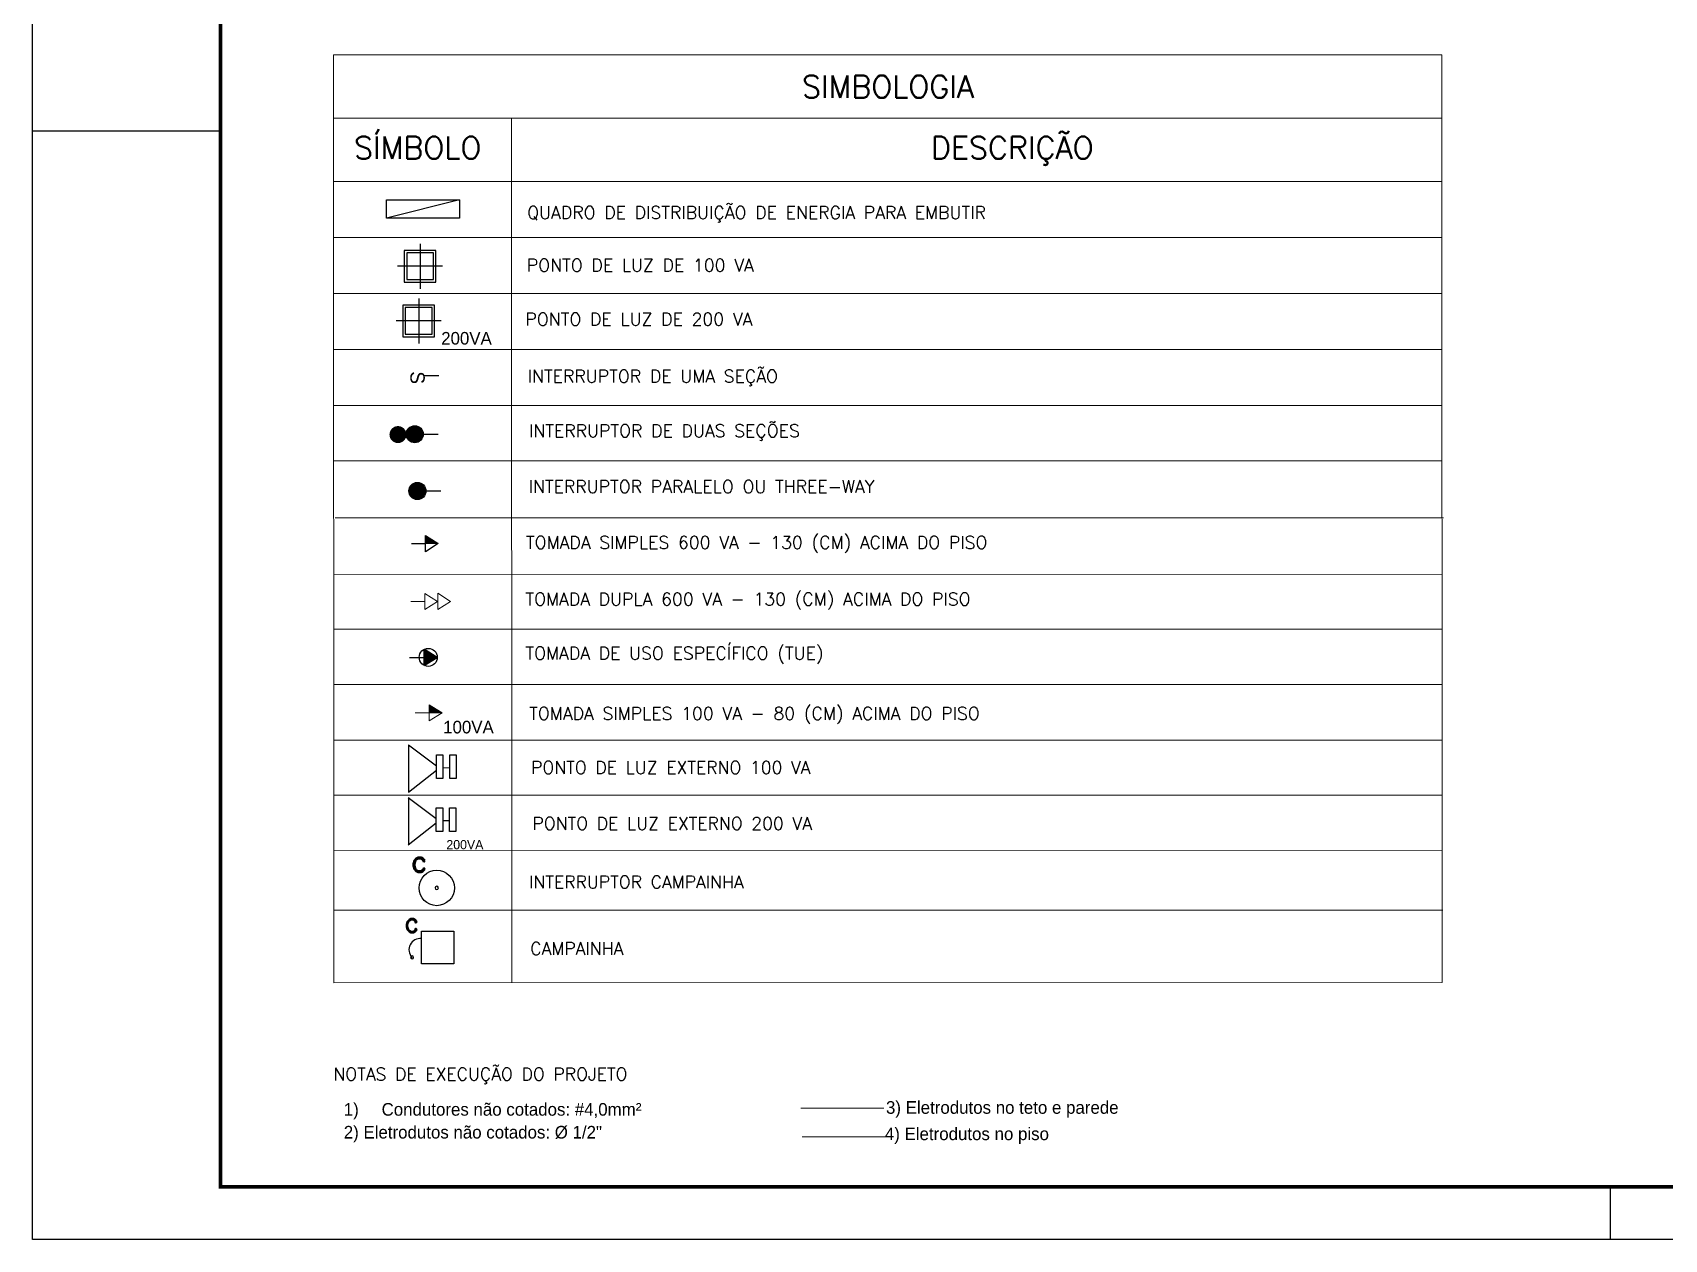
# Model space of a CAD drawing. Extents: x 419.58 to 420, y 0 to 0.295.
# Drawn here: x 419.58 to 419.7972, y 0 to 0.1605 of the extents above; entities that cross this region are included whole.
import ezdxf
from ezdxf.enums import TextEntityAlignment as Align

# ---------------------------------------------------------------- set-up
doc = ezdxf.new("R2010")
doc.units = 0
doc.header["$MEASUREMENT"] = 0
doc.linetypes.add('DASHDOT', pattern=[1, 0.5, -0.25, 0, -0.25])
doc.linetypes.add('DASHED', pattern=[1.905, 1.27, -0.635])
doc.layers.get('0').update_dxf_attribs({"linetype": 'CONTINUOUS'})
for name, color, linetype in [('08', 8, 'CONTINUOUS'), ('EE-INTERRUPTOR', 10, 'CONTINUOUS'), ('SIMBOLO', 2, 'CONTINUOUS'), ('Tomada', 10, 'CONTINUOUS')]:
    doc.layers.add(name, color=color, linetype=linetype)
for name, color, linetype, lineweight in [('A-AREA-IDEN', 32, 'CONTINUOUS', 9), ('AL2', 19, 'CONTINUOUS', 20), ('AL3', 3, 'CONTINUOUS', 30), ('AR80', 214, 'CONTINUOUS', 20)]:
    doc.layers.add(name, color=color, linetype=linetype, lineweight=lineweight)
doc.styles.add('R140', font='simplex.shx', dxfattribs={"height": 3.5})
doc.styles.add('R80', font='simplex.shx', dxfattribs={"height": 2})
doc.styles.add('ROMAND', font='Romand', dxfattribs={"height": 0.3})

# ---------------------------------------------------------------- blocks, each defined once
blk = doc.blocks.new('A$C2d1ab4d6')
for points in [[(27.33165064993955, 157.931650649939), (27.33165064993955, 27.33165064993864), (157.9316506499381, 27.33165064993864), (157.9316506499381, 157.931650649939)], [(37.33165064993955, 147.931650649939), (37.33165064993955, 37.33165064993864), (147.9316506499381, 37.33165064993864), (147.9316506499381, 147.931650649939)]]:
    blk.add_lwpolyline(points, close=True)
at = {"layer": '08', "linetype": 'DASHDOT'}
for p, q in [((92.63165064993882, 185.2633012998776), (92.63165064993882, 0)), ((185.2633012998776, 92.63165064993882), (0, 92.63165064993882))]:
    blk.add_line(p, q, dxfattribs=at)

msp = doc.modelspace()

# ---------------------------------------------------------------- hatches: boundary and pattern name
h = msp.add_hatch(color=1)
h.dxf.hatch_style = 1
h.paths.add_polyline_path([(419.6274903652606, 0.1070698145704396, 1), (419.6297547455208, 0.1070698145704396, 1)])
h = msp.add_hatch(color=1)
h.dxf.hatch_style = 1
h.paths.add_polyline_path([(419.629719810744, 0.1071219280691342, 1), (419.6319841910042, 0.1071219280691342, 1)])
at = {"true_color": 0x000000}
h = msp.add_hatch(color=18, dxfattribs=at)
h.dxf.hatch_style = 1
h.paths.add_polyline_path([(419.6300710242825, 0.09956419378257668, 1), (419.6323354045427, 0.09956419378257668, 1)])
at = {"ltscale": 50}
h = msp.add_hatch(color=1, dxfattribs=at)
h.dxf.hatch_style = 1
h.paths.add_polyline_path([(419.6322743365794, 0.09363168854472648), (419.6322743365794, 0.09255766814395136), (419.6339927692206, 0.09255766814395136)])
at = {"layer": 'AL2', "ltscale": 63}
h = msp.add_hatch(color=1, dxfattribs=at)
h.dxf.hatch_style = 1
h.paths.add_polyline_path([(419.6327709158893, 0.07112304556097178), (419.6327709158893, 0.07004902516019657), (419.6344893485305, 0.07004902516019657)])
at = {"layer": 'AL3', "ltscale": 2, "true_color": 0x139b48}
h = msp.add_hatch(color=114, dxfattribs=at)
h.dxf.hatch_style = 1
h.paths.add_polyline_path([(419.6338512688563, 0.07740774708147627), (419.6321241543145, 0.0785073542862358), (419.6321241543145, 0.07636327535036003)])

# ---------------------------------------------------------------- linework, layer by layer
for p, q in [((419.58, 5.678657544194721e-14), (419.58, 0.2950000000000568)), ((419.58, 0.1475000000000568), (419.605, 0.1475000000000568)), ((419.79, 5.681499715137761e-14), (419.79, 0.007000000000056814)), ((420, 5.684341886080801e-14), (419.58, 5.678657544194721e-14))]:
    msp.add_line(p, q)
at = {"color": 1}
for p, q in [((419.6308520008741, 0.1071219280691342), (419.6339543657828, 0.1071219280691342)), ((419.6312032144126, 0.09956419378257668), (419.6343055793213, 0.09956419378257668))]:
    msp.add_line(p, q, dxfattribs=at)
at = {"color": 1, "ltscale": 63}
for p, q in [((419.6322743365794, 0.09148364774317602), (419.6322743365794, 0.09363168854472648)), ((419.6322743365794, 0.09363168854472648), (419.6339927692206, 0.09255766814395136)), ((419.630432432804, 0.09255766814395136), (419.6322743365794, 0.09255766814395136)), ((419.6339927692206, 0.09255766814395136), (419.6322743365794, 0.09148364774317602)), ((419.6339927692206, 0.09255766814395136), (419.6322743365794, 0.09255766814395136))]:
    msp.add_line(p, q, dxfattribs=at)
at = {"const_width": 0.0005}
msp.add_lwpolyline([(419.605, 0.00700000000005679), (419.605, 0.2880000000000568), (419.993, 0.2880000000000568), (419.993, 0.007000000000056843)], close=True, dxfattribs=at)
at = {"color": 1, "elevation": -6.179225943567381e-07}
msp.add_lwpolyline([(419.6368311143249, 0.1383185775059668), (419.6368311143249, 0.1358481477098049), (419.6270902579624, 0.1358481477098049), (419.6270902579624, 0.1383185775059668)], close=True, dxfattribs=at)
msp.add_lwpolyline([(419.6368311143249, 0.1383185775059668), (419.6270902579624, 0.1358481477098049)], dxfattribs=at)
at = {"color": 1}
for centre in [(419.6308520008741, 0.1071219280691342), (419.6312032144126, 0.09956419378257668)]:
    msp.add_circle(centre, 0.001132190130090825, dxfattribs=at)
at = {"layer": 'A-AREA-IDEN', "color": 150}
msp.add_line((419.6822292453956, 0.01745498829603775), (419.6932745585288, 0.01745498829603775), dxfattribs=at)
at = {"layer": 'A-AREA-IDEN', "color": 217, "linetype": 'DASHED', "ltscale": 0.1, "true_color": 0x93278f}
msp.add_line((419.6823960875668, 0.01363582028230326), (419.6934414007, 0.01363582028230326), dxfattribs=at)
at = {"layer": 'AL2', "color": 1, "ltscale": 63}
for p, q in [((419.6303498144163, 0.08485071357114053), (419.6321840528341, 0.08485071357114053)), ((419.6321840528341, 0.08378116286659082), (419.6321840528341, 0.08592026427569002)), ((419.6321840528341, 0.08592026427569002), (419.6338953339614, 0.08485071357114053)), ((419.6338953339614, 0.08485071357114053), (419.6321840528341, 0.08378116286659082)), ((419.6339226828215, 0.08381048085696188), (419.6339226828215, 0.08594958226606109)), ((419.6339226828215, 0.08594958226606109), (419.6356339639488, 0.08488003156151148)), ((419.6356339639488, 0.08488003156151148), (419.6339226828215, 0.08381048085696188)), ((419.6309290121139, 0.07004902516019657), (419.6327709158893, 0.07004902516019657)), ((419.6327709158893, 0.06897500475942123), (419.6327709158893, 0.07112304556097178)), ((419.6327709158893, 0.07112304556097178), (419.6344893485305, 0.07004902516019657)), ((419.6344893485305, 0.07004902516019657), (419.6327709158893, 0.06897500475942123)), ((419.6344893485305, 0.07004902516019657), (419.6327709158893, 0.07004902516019657))]:
    msp.add_line(p, q, dxfattribs=at)
at = {"layer": 'AL3', "color": 114, "ltscale": 2, "true_color": 0x139b48}
for p, q in [((419.6338512688563, 0.07740774708147627), (419.6321241543145, 0.0785073542862358)), ((419.6321241543145, 0.07636327535036003), (419.6338535352899, 0.0774091177061456))]:
    msp.add_line(p, q, dxfattribs=at)
at = {"layer": 'AR80', "color": 18, "true_color": 0x000000}
for p, q in [((419.6200616596925, 0.1575735717108528), (419.6200803726319, 0.03414999978893065)), ((419.6200624610881, 0.1575719571368648), (419.7675546851631, 0.1575943192596672)), ((419.7675540425547, 0.1575950242528683), (419.7675727554942, 0.03417145233094609)), ((419.6200616596925, 0.1491472249654673), (419.7675699303821, 0.1491472249654673)), ((419.6437382316819, 0.1491472249654673), (419.6437597513271, 0.03415358995226018)), ((419.6200616596925, 0.140720878220327), (419.7675699303821, 0.140720878220327)), ((419.6200616596925, 0.1332721992246953), (419.7675407282815, 0.1332721992246953)), ((419.6200366418776, 0.1258235202290637), (419.7675157104667, 0.1258235202290637)), ((419.6200366418776, 0.1183748412334319), (419.7675157104667, 0.1183748412334319)), ((419.6200828902257, 0.1109382525347389), (419.7675619588147, 0.1109382525347389)), ((419.6200471156175, 0.1035782664643091), (419.7675261842066, 0.1035782664643091)), ((419.6202423608854, 0.09600533872427744), (419.7677709546256, 0.0959971839926928)), ((419.6200616663648, 0.08848459466494941), (419.7675902601051, 0.08847643993336467)), ((419.6200616596925, 0.08119014567500378), (419.7675407282815, 0.08119014567500378)), ((419.6200616596925, 0.07380010483186109), (419.7675407282815, 0.07380010483186109)), ((419.6200616596925, 0.0664140483221016), (419.7675699301554, 0.0664140483221016)), ((419.6200765917736, 0.05908713219218545), (419.7675556603626, 0.05908713219218545)), ((419.6200777060803, 0.05173758021493604), (419.7675699301554, 0.05175994233773857)), ((419.6201669348816, 0.04378616864799624), (419.7676591589567, 0.04380853077079865)), ((419.6200803726319, 0.03414999978893065), (419.7675725967071, 0.03417236191173307))]:
    msp.add_line(p, q, dxfattribs=at)
at = {"layer": 'AR80'}
msp.add_line((419.6200366418776, 0.1183748412334318), (419.7675157104667, 0.1183748412334318), dxfattribs=at)
at = {"layer": 'EE-INTERRUPTOR', "ltscale": 63}
for p, q in [((419.6340617936655, 0.1148724687650119), (419.6321743818144, 0.1148724687650119)), ((419.6317502262624, 0.0366580685496818), (419.6317502262624, 0.04098036483384301)), ((419.6317502262624, 0.04098036483384301), (419.6360725225466, 0.04098036483384301)), ((419.6360725225466, 0.04098036483384301), (419.6360725225466, 0.0366580685496818)), ((419.6360725225466, 0.0366580685496818), (419.6317502262624, 0.0366580685496818))]:
    msp.add_line(p, q, dxfattribs=at)
msp.add_circle((419.6337839244948, 0.04674949811622176), 0.002356157342469723, dxfattribs=at)
for centre, radius, start, end in [((419.6337839244948, 0.04674949811622176), 0.000220889750856545, 0, 180), ((419.6337839244948, 0.04674949811622176), 0.000220889750856545, 180, 0), ((419.6315605383597, 0.03854578191965448), 0.001476498851162325, 82.61872960659048, 224.2801853224536), ((419.6305034622994, 0.03751493806148475), 0.0002026076383200652, 0, 180), ((419.6305034622994, 0.03751493806148475), 0.0002026076383200652, 180, 0)]:
    msp.add_arc(centre, radius, start, end, dxfattribs=at)
at = {"layer": 'SIMBOLO', "color": 114, "ltscale": 63, "true_color": 0x139b48}
for p, q in [((419.6321241543145, 0.07636327535036003), (419.6321241543145, 0.07851168136180797)), ((419.6301592804749, 0.07741048833081483), (419.6318477438434, 0.07741048833081504)), ((419.6315670475806, 0.07741048833081504), (419.6321284401062, 0.07741048833081504))]:
    msp.add_line(p, q, dxfattribs=at)
at = {"layer": 'SIMBOLO', "color": 1}
msp.add_circle((419.6326531588097, 0.07743208035103012), 0.001198357121963414, dxfattribs=at)
at = {"layer": 'Tomada', "color": 18, "true_color": 0x000000}
for p, q in [((419.6300207891374, 0.06580702541675414), (419.6337406513753, 0.06299120583296611)), ((419.6300231236905, 0.05950445428615888), (419.6337429859284, 0.06242682645975312)), ((419.634586990686, 0.06273989019594628), (419.6355121802216, 0.06275732872089)), ((419.629997059634, 0.0587901516344363), (419.6337169218718, 0.05597433205064817)), ((419.6299993941871, 0.05248758050384095), (419.6337192564249, 0.05540995267743518)), ((419.6345632611826, 0.05572301641362844), (419.635488450718, 0.05574045493857206))]:
    msp.add_line(p, q, dxfattribs=at)
for points in [[(419.6300251664245, 0.06580165411816928), (419.6300251664245, 0.05950413404613566)], [(419.630001436921, 0.05878478033585145), (419.630001436921, 0.05248726026381784)]]:
    msp.add_lwpolyline(points, dxfattribs=at)
for points in [[(419.6337490704315, 0.06444926594043685), (419.6346044383987, 0.06444926594043685), (419.6346044383987, 0.06129215782924864), (419.6337490704315, 0.06129215782924864)], [(419.6355121802216, 0.06444926594043685), (419.6363675481887, 0.06444926594043685), (419.6363675481887, 0.06129215782924864), (419.6355121802216, 0.06129215782924864)], [(419.633725340928, 0.05743239215811902), (419.6345807088952, 0.05743239215811902), (419.6345807088952, 0.05427528404693082), (419.633725340928, 0.05427528404693082)], [(419.635488450718, 0.05743239215811902), (419.6363438186852, 0.05743239215811902), (419.6363438186852, 0.05427528404693082), (419.635488450718, 0.05427528404693082)]]:
    msp.add_lwpolyline(points, close=True, dxfattribs=at)

# ---------------------------------------------------------------- block references
at = {"xscale": 3.233239424542124e-05, "yscale": 3.233239424542124e-05, "zscale": 3.233239424542124e-05}
for p in [(419.6285722312005, 0.1264741579413876, -1.235845188713472e-06), (419.6283926011064, 0.1192023441109663, -1.235845188713472e-06)]:
    msp.add_blockref('A$C2d1ab4d6', p, dxfattribs=at)

# ---------------------------------------------------------------- texts
at = {"layer": 'A-AREA-IDEN', "attachment_point": 1}
for s, width, gutter_width, insert, char_height in [('200VA', 0.003967210508371116, 0.00837899602574732, (419.6343768302695, 0.1207206717166454), 0.001675799205149464), ('100VA', 0.003967210508371116, 0.00837899602574732, (419.6346398625614, 0.06898946049432486), 0.001675799205149464), ('200VA', 0.0029029758216541, 0.006131265991848613, (419.6350659346205, 0.05312843154252594), 0.001226253198369722)]:
    msp.add_mtext_dynamic_manual_height_columns(s, width=width, gutter_width=gutter_width, heights=[0], dxfattribs=dict(at, insert=insert, char_height=char_height))
at = {"layer": 'AR80', "color": 18, "true_color": 0x000000, "style": 'R140'}
msp.add_text('SIMBOLOGIA', height=0.002950165413793525, dxfattribs=at).set_placement((419.6938393963607, 0.1533603983381601), align=Align.MIDDLE_CENTER)
at = {"layer": 'AR80', "color": 18, "true_color": 0x000000}
for s, height, style, p in [('SÍMBOLO', 0.002950165413793525, 'R140', (419.6227847543992, 0.1437600896779023)), ('DESCRIÇÃO', 0.002950165413793525, 'R140', (419.6995718284779, 0.1437600896779023)), ('PONTO DE LUZ EXTERNO 100 VA', 0.001678793062873281, 'R80', (419.6463303220911, 0.0619374983087267)), ('PONTO DE LUZ EXTERNO 200 VA', 0.001678793062873281, 'R80', (419.646512666835, 0.05449122723805549)), ('INTERRUPTOR CAMPAINHA', 0.001678793062873281, 'R80', (419.6460677682409, 0.04670702377156205)), ('CAMPAINHA', 0.001678793062873281, 'R80', (419.6462288612425, 0.03785294847702228)), ('NOTAS DE EXECUÇÃO DO PROJETO', 0.001678793062873281, 'R80', (419.620025385165, 0.02114088510211463))]:
    msp.add_text(s, height=height, dxfattribs=dict(at, style=style)).set_placement(p)
at = {"layer": 'AR80', "color": 18, "true_color": 0x000000, "char_height": 0.001685808807882014, "attachment_point": 4, "style": 'R80'}
for s, insert, width in [('QUADRO DE DISTRIBUIÇÃO DE ENERGIA PARA EMBUTIR', (419.6458189247932, 0.1363682267886664), 0.07478803963731326), ('PONTO DE LUZ DE 100 VA', (419.6457711670354, 0.1295961552300057), 0.1230702822763681), ('PONTO DE LUZ DE 200 VA', (419.6455833896432, 0.1224157246759223), 0.1230702822763681), ('INTERRUPTOR DE UMA SEÇÃO', (419.6458890902193, 0.1145899385482501), 0.1230702822763681), ('INTERRUPTOR DE DUAS SEÇÕES', (419.6460573457794, 0.1073373641375916), 0.1230702822763681), ('INTERRUPTOR PARALELO OU THREE-WAY', (419.6460081451036, 0.1001476563670477), 0.1230702822763681), ('TOMADA SIMPLES 600 VA - 130 (CM) ACIMA DO PISO', (419.6456567238304, 0.09244314898312289), 0.1230702822763681), ('TOMADA DUPLA 600 VA - 130 (CM) ACIMA DO PISO', (419.6455853701189, 0.08490196233182722), 0.1230702822763681), ('TOMADA DE USO ESPECÍFICO (TUE)', (419.6455839554934, 0.07770528437748779), 0.1230702822763681), ('TOMADA SIMPLES 100 VA - 80 (CM) ACIMA DO PISO\\P ', (419.646081161364, 0.06828853370978984), 0.1174529808994431)]:
    msp.add_mtext(s, dxfattribs=dict(at, insert=insert, width=width))
at = {"layer": 'EE-INTERRUPTOR', "ltscale": 63}
msp.add_text('S', height=0.001895716365188142, rotation=270.0000000116483, dxfattribs=at).set_placement((419.6302783294423, 0.1154856622868943))
at = {"layer": 'EE-INTERRUPTOR', "ltscale": 63, "style": 'ROMAND'}
for height, p in [(0.002945196678087155, (419.6303054120993, 0.04884390568087302)), (0.002701435177600768, (419.6293952276655, 0.0408417477629486))]:
    msp.add_text('c', height=height, dxfattribs=at).set_placement(p)
at = {"layer": 'Tomada', "color": 18, "true_color": 0x000000, "char_height": 0.001678793062873281, "width": 0.05705239071871657, "attachment_point": 1}
for s, insert in [('\\pxi-3,l4,t4;1)^ICondutores não cotados: #4,0mm{\\fArial|b0|i0|c0|p34;²}', (419.6197289085562, 0.01813312524324326)), (' 3) Eletrodutos no teto e parede', (419.6929517159156, 0.01838580409850003)), ('\\pxi-3,l4,t4;2) Eletrodutos não cotados: Ø 1/2"', (419.6197289085562, 0.015094828558454)), (' 4) Eletrodutos no piso', (419.6927987270653, 0.01487898909286393))]:
    msp.add_mtext(s, dxfattribs=dict(at, insert=insert))

doc.saveas('drawing.dxf')
